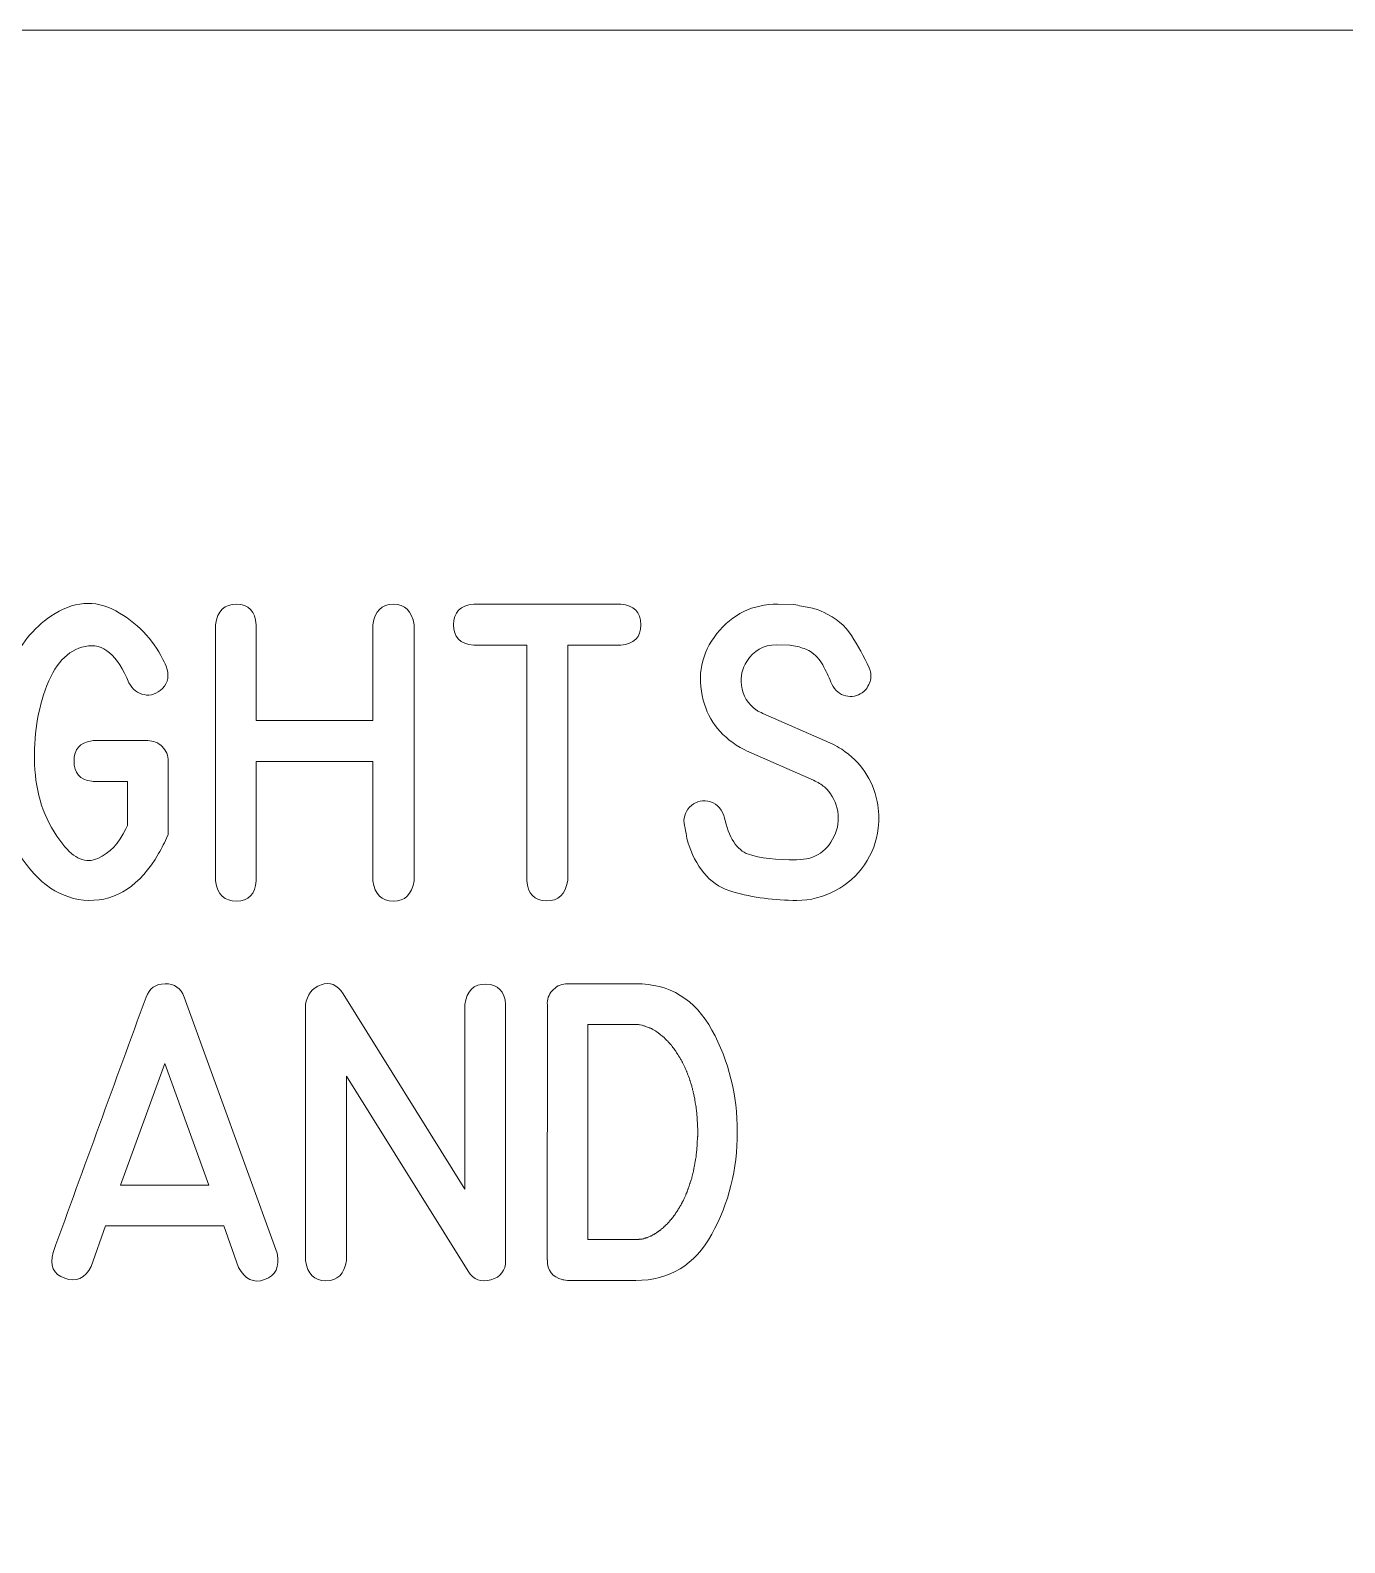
# Model space of a CAD drawing. Header units: millimetres. Extents: x -767 to 123, y -199 to 166.
# Drawn here: x -189.45 to -173.82, y 86.85 to 104.83 of the extents above; entities that cross this region are included whole.
import ezdxf

# ---------------------------------------------------------------- set-up
doc = ezdxf.new("R2010")
doc.units = ezdxf.units.MM
doc.header["$MEASUREMENT"] = 0
doc.layers.add('Cut', color=7, linetype='Continuous')
doc.layers.add('Engrave', color=7, linetype='Continuous', plot=False)

msp = doc.modelspace()

# ---------------------------------------------------------------- linework, layer by layer
at = {"layer": 'Cut', "color": 250, "lineweight": 9}
msp.add_open_spline([(-241.4198, -104.2661), (-241.4198, -104.2661), (-163.9194, -104.2661), (-163.9194, -104.2661), (-163.9194, -104.2661), (-163.3694, -104.2661), (-162.9194, -103.8161), (-162.9194, -103.2661), (-162.9194, -103.2661), (-162.9194, -103.2661), (-162.9194, -99.2698), (-162.9194, -99.2698), (-162.9194, -99.2698), (-162.9194, -99.2686), (-162.9194, -99.2673), (-162.9194, -99.2661), (-162.9194, -99.2661), (-162.9194, -95.9529), (-160.233, -93.2661), (-156.92, -93.2661), (-156.92, -93.2661), (-156.92, -93.2661), (-152.9193, -93.2661), (-152.9193, -93.2661), (-152.9193, -93.2661), (-152.3788, -93.2661), (-151.9348, -92.8314), (-151.9197, -92.2944), (-151.9197, -92.2944), (-151.9197, -92.2944), (-151.9197, 92.851), (-151.9197, 92.851), (-151.9197, 92.851), (-151.929, 93.3931), (-152.3752, 93.8339), (-152.9195, 93.8339), (-152.9195, 93.8339), (-152.9195, 93.8339), (-156.9202, 93.8339), (-156.9202, 93.8339), (-156.9202, 93.8339), (-160.2332, 93.8339), (-162.9196, 96.5207), (-162.9196, 99.8339), (-162.9196, 99.8339), (-162.9196, 99.8351), (-162.9196, 99.8364), (-162.9196, 99.8376), (-162.9196, 99.8376), (-162.9196, 99.8376), (-162.9196, 103.8339), (-162.9196, 103.8339), (-162.9196, 103.8339), (-162.9196, 104.3839), (-163.3696, 104.8339), (-163.9196, 104.8339), (-163.9196, 104.8339), (-163.9196, 104.8339), (-235.6707, 104.8339), (-235.6707, 104.8339), (-235.6707, 104.8339), (-235.6707, 104.8339), (-249.7831, 75.5521), (-249.7831, 75.5521), (-249.7831, 75.5521), (-250.0116, 75.0799), (-249.8319, 74.5112), (-249.3852, 74.2518), (-249.3852, 74.2518), (-249.3852, 74.2518), (-245.9261, 72.5781), (-245.9261, 72.5781), (-245.9261, 72.5781), (-243.8574, 71.6313), (-242.4199, 69.5429), (-242.42, 67.1193), (-242.42, 67.1193), (-242.419, 63.8066), (-245.1066, 61.1193), (-248.4201, 61.1193), (-248.4201, 61.1193), (-248.4201, 61.1193), (-252.4199, 61.1193), (-252.4199, 61.1193), (-252.4199, 61.1193), (-252.9699, 61.1193), (-253.4199, 60.6693), (-253.4199, 60.1193), (-253.4199, 60.1193), (-253.4199, 60.1193), (-253.4199, -92.2661), (-253.4199, -92.2661), (-253.4199, -92.2661), (-253.4199, -92.8161), (-252.9699, -93.2661), (-252.4199, -93.2661), (-252.4199, -93.2661), (-252.4199, -93.2661), (-248.4192, -93.2661), (-248.4192, -93.2661), (-248.4192, -93.2661), (-245.1062, -93.2661), (-242.4198, -95.9529), (-242.4198, -99.2661), (-242.4198, -99.2661), (-242.4198, -99.2673), (-242.4198, -99.2686), (-242.4198, -99.2698), (-242.4198, -99.2698), (-242.4198, -99.2698), (-242.4198, -103.2661), (-242.4198, -103.2661), (-242.4198, -103.2661), (-242.4198, -103.8161), (-241.9698, -104.2661), (-241.4198, -104.2661)], degree=3, knots=[0, 0, 0, 0, 0.0333333, 0.0333333, 0.0333333, 0.0333333, 0.0666667, 0.0666667, 0.0666667, 0.0666667, 0.1, 0.1, 0.1, 0.1, 0.1333333, 0.1333333, 0.1333333, 0.1333333, 0.1666667, 0.1666667, 0.1666667, 0.1666667, 0.2, 0.2, 0.2, 0.2, 0.2333333, 0.2333333, 0.2333333, 0.2333333, 0.2666667, 0.2666667, 0.2666667, 0.2666667, 0.3, 0.3, 0.3, 0.3, 0.3333333, 0.3333333, 0.3333333, 0.3333333, 0.3666667, 0.3666667, 0.3666667, 0.3666667, 0.4, 0.4, 0.4, 0.4, 0.4333333, 0.4333333, 0.4333333, 0.4333333, 0.4666667, 0.4666667, 0.4666667, 0.4666667, 0.5, 0.5, 0.5, 0.5, 0.5333333, 0.5333333, 0.5333333, 0.5333333, 0.5666667, 0.5666667, 0.5666667, 0.5666667, 0.6, 0.6, 0.6, 0.6, 0.6333333, 0.6333333, 0.6333333, 0.6333333, 0.6666667, 0.6666667, 0.6666667, 0.6666667, 0.7, 0.7, 0.7, 0.7, 0.7333333, 0.7333333, 0.7333333, 0.7333333, 0.7666667, 0.7666667, 0.7666667, 0.7666667, 0.8, 0.8, 0.8, 0.8, 0.8333333, 0.8333333, 0.8333333, 0.8333333, 0.8666667, 0.8666667, 0.8666667, 0.8666667, 0.9, 0.9, 0.9, 0.9, 0.9333333, 0.9333333, 0.9333333, 0.9333333, 1, 1, 1, 1], dxfattribs=at)
at = {"layer": 'Engrave', "color": 240, "lineweight": 9}
for points, knots in [([(-188.6991, 95.903), (-188.6991, 95.903), (-188.7144, 95.9047), (-188.7144, 95.9047), (-188.7144, 95.9047), (-188.855, 95.9218), (-188.9249, 96.0018), (-188.9249, 96.144), (-188.9249, 96.144), (-188.9249, 96.2863), (-188.855, 96.3663), (-188.7144, 96.3833), (-188.7144, 96.3833), (-188.7144, 96.3833), (-188.6991, 96.3869), (-188.6991, 96.3869), (-188.6991, 96.3869), (-188.6991, 96.3869), (-188.6839, 96.3869), (-188.6839, 96.3869), (-188.6839, 96.3869), (-188.6839, 96.3869), (-188.0483, 96.3869), (-188.0483, 96.3869), (-188.0483, 96.3869), (-187.9813, 96.3869), (-187.9242, 96.3633), (-187.8766, 96.3157), (-187.8766, 96.3157), (-187.829, 96.2681), (-187.8055, 96.2105), (-187.8055, 96.144), (-187.8055, 96.144), (-187.8055, 96.144), (-187.8055, 95.2709), (-187.8055, 95.2709), (-187.8055, 95.2709), (-187.8055, 95.2709), (-187.826, 95.2262), (-187.826, 95.2262), (-187.826, 95.2262), (-187.826, 95.2262), (-187.8378, 95.1986), (-187.8378, 95.1986), (-187.8378, 95.1986), (-187.8378, 95.1986), (-187.8501, 95.1727), (-187.8501, 95.1727), (-187.8501, 95.1727), (-187.8501, 95.1727), (-187.8637, 95.1469), (-187.8637, 95.1469), (-187.8637, 95.1469), (-187.8637, 95.1469), (-187.8778, 95.121), (-187.8778, 95.121), (-187.8778, 95.121), (-187.8778, 95.121), (-187.8895, 95.0951), (-187.8895, 95.0951), (-187.8895, 95.0951), (-187.8895, 95.0951), (-187.9037, 95.0693), (-187.9037, 95.0693), (-187.9037, 95.0693), (-187.9037, 95.0693), (-187.9189, 95.0434), (-187.9189, 95.0434), (-187.9189, 95.0434), (-188.1418, 94.6648), (-188.4187, 94.4795), (-188.7491, 94.4878), (-188.7491, 94.4878), (-189.0801, 94.4966), (-189.3577, 94.6836), (-189.5828, 95.0487), (-189.5828, 95.0487), (-189.6898, 95.2221), (-189.7686, 95.4391), (-189.8204, 95.7007), (-189.8204, 95.7007), (-189.8721, 95.9618), (-189.888, 96.2287), (-189.8668, 96.5015), (-189.8668, 96.5015), (-189.8462, 96.7743), (-189.7827, 97.0336), (-189.6769, 97.28), (-189.6769, 97.28), (-189.5705, 97.5263), (-189.4117, 97.7221), (-189.2007, 97.8667), (-189.2007, 97.8667), (-188.9361, 98.0461), (-188.6792, 98.0666), (-188.4287, 97.9296), (-188.4287, 97.9296), (-188.1782, 97.7921), (-187.9913, 97.5998), (-187.8672, 97.3517), (-187.8672, 97.3517), (-187.8672, 97.3517), (-187.8537, 97.3241), (-187.8537, 97.3241), (-187.8537, 97.3241), (-187.8537, 97.3241), (-187.8431, 97.2999), (-187.8431, 97.2999), (-187.8431, 97.2999), (-187.8431, 97.2999), (-187.8296, 97.2741), (-187.8296, 97.2741), (-187.8296, 97.2741), (-187.7902, 97.1653), (-187.8055, 97.0759), (-187.8743, 97.0071), (-187.8743, 97.0071), (-187.9407, 96.9419), (-188.013, 96.9172), (-188.0912, 96.9337), (-188.0912, 96.9337), (-188.1694, 96.9507), (-188.2294, 96.9966), (-188.2723, 97.0724), (-188.2723, 97.0724), (-188.4063, 97.4058), (-188.5792, 97.551), (-188.7915, 97.5081), (-188.7915, 97.5081), (-189.0031, 97.4657), (-189.1619, 97.2923), (-189.2677, 96.9883), (-189.2677, 96.9883), (-189.3712, 96.6944), (-189.4117, 96.378), (-189.39, 96.04), (-189.39, 96.04), (-189.3682, 95.7019), (-189.2577, 95.4067), (-189.059, 95.1557), (-189.059, 95.1557), (-188.9226, 94.9799), (-188.7838, 94.9235), (-188.6421, 94.9864), (-188.6421, 94.9864), (-188.501, 95.0499), (-188.3899, 95.1674), (-188.3082, 95.3397), (-188.3082, 95.3397), (-188.3082, 95.3397), (-188.2893, 95.3773), (-188.2893, 95.3773), (-188.2893, 95.3773), (-188.2893, 95.3773), (-188.2893, 95.903), (-188.2893, 95.903), (-188.2893, 95.903), (-188.2893, 95.903), (-188.6991, 95.903), (-188.6991, 95.903)], [0, 0, 0, 0, 0.0243902, 0.0243902, 0.0243902, 0.0243902, 0.0487805, 0.0487805, 0.0487805, 0.0487805, 0.0731707, 0.0731707, 0.0731707, 0.0731707, 0.097561, 0.097561, 0.097561, 0.097561, 0.1219512, 0.1219512, 0.1219512, 0.1219512, 0.1463415, 0.1463415, 0.1463415, 0.1463415, 0.1707317, 0.1707317, 0.1707317, 0.1707317, 0.195122, 0.195122, 0.195122, 0.195122, 0.2195122, 0.2195122, 0.2195122, 0.2195122, 0.2439024, 0.2439024, 0.2439024, 0.2439024, 0.2682927, 0.2682927, 0.2682927, 0.2682927, 0.2926829, 0.2926829, 0.2926829, 0.2926829, 0.3170732, 0.3170732, 0.3170732, 0.3170732, 0.3414634, 0.3414634, 0.3414634, 0.3414634, 0.3658537, 0.3658537, 0.3658537, 0.3658537, 0.3902439, 0.3902439, 0.3902439, 0.3902439, 0.4146341, 0.4146341, 0.4146341, 0.4146341, 0.4390244, 0.4390244, 0.4390244, 0.4390244, 0.4634146, 0.4634146, 0.4634146, 0.4634146, 0.4878049, 0.4878049, 0.4878049, 0.4878049, 0.5121951, 0.5121951, 0.5121951, 0.5121951, 0.5365854, 0.5365854, 0.5365854, 0.5365854, 0.5609756, 0.5609756, 0.5609756, 0.5609756, 0.5853659, 0.5853659, 0.5853659, 0.5853659, 0.6097561, 0.6097561, 0.6097561, 0.6097561, 0.6341463, 0.6341463, 0.6341463, 0.6341463, 0.6585366, 0.6585366, 0.6585366, 0.6585366, 0.6829268, 0.6829268, 0.6829268, 0.6829268, 0.7073171, 0.7073171, 0.7073171, 0.7073171, 0.7317073, 0.7317073, 0.7317073, 0.7317073, 0.7560976, 0.7560976, 0.7560976, 0.7560976, 0.7804878, 0.7804878, 0.7804878, 0.7804878, 0.804878, 0.804878, 0.804878, 0.804878, 0.8292683, 0.8292683, 0.8292683, 0.8292683, 0.8536585, 0.8536585, 0.8536585, 0.8536585, 0.8780488, 0.8780488, 0.8780488, 0.8780488, 0.902439, 0.902439, 0.902439, 0.902439, 0.9268293, 0.9268293, 0.9268293, 0.9268293, 0.9512195, 0.9512195, 0.9512195, 0.9512195, 1, 1, 1, 1]), ([(-187.244, 94.7194), (-187.244, 94.7194), (-187.244, 97.765), (-187.244, 97.765), (-187.244, 97.765), (-187.2199, 97.9302), (-187.1358, 98.0114), (-186.9924, 98.009), (-186.9924, 98.009), (-186.8489, 98.0061), (-186.7707, 97.9243), (-186.7584, 97.765), (-186.7584, 97.765), (-186.7584, 97.765), (-186.7584, 96.6262), (-186.7584, 96.6262), (-186.7584, 96.6262), (-186.7584, 96.6262), (-185.3714, 96.6262), (-185.3714, 96.6262), (-185.3714, 96.6262), (-185.3714, 96.6262), (-185.3714, 97.765), (-185.3714, 97.765), (-185.3714, 97.765), (-185.3473, 97.9267), (-185.2661, 98.0084), (-185.128, 98.009), (-185.128, 98.009), (-184.9898, 98.0096), (-184.9075, 97.9279), (-184.8822, 97.765), (-184.8822, 97.765), (-184.8822, 97.765), (-184.8822, 94.7194), (-184.8822, 94.7194), (-184.8822, 94.7194), (-184.9075, 94.5577), (-184.9898, 94.4772), (-185.128, 94.4778), (-185.128, 94.4778), (-185.2661, 94.4784), (-185.3473, 94.5589), (-185.3714, 94.7194), (-185.3714, 94.7194), (-185.3714, 94.7194), (-185.3714, 96.137), (-185.3714, 96.137), (-185.3714, 96.137), (-185.3714, 96.137), (-186.7584, 96.137), (-186.7584, 96.137), (-186.7584, 96.137), (-186.7584, 96.137), (-186.7584, 94.7194), (-186.7584, 94.7194), (-186.7584, 94.7194), (-186.7707, 94.5613), (-186.8489, 94.4807), (-186.9924, 94.4784), (-186.9924, 94.4784), (-187.1358, 94.476), (-187.2199, 94.5566), (-187.244, 94.7194)], [0, 0, 0, 0, 0.0588235, 0.0588235, 0.0588235, 0.0588235, 0.1176471, 0.1176471, 0.1176471, 0.1176471, 0.1764706, 0.1764706, 0.1764706, 0.1764706, 0.2352941, 0.2352941, 0.2352941, 0.2352941, 0.2941176, 0.2941176, 0.2941176, 0.2941176, 0.3529412, 0.3529412, 0.3529412, 0.3529412, 0.4117647, 0.4117647, 0.4117647, 0.4117647, 0.4705882, 0.4705882, 0.4705882, 0.4705882, 0.5294118, 0.5294118, 0.5294118, 0.5294118, 0.5882353, 0.5882353, 0.5882353, 0.5882353, 0.6470588, 0.6470588, 0.6470588, 0.6470588, 0.7058824, 0.7058824, 0.7058824, 0.7058824, 0.7647059, 0.7647059, 0.7647059, 0.7647059, 0.8235294, 0.8235294, 0.8235294, 0.8235294, 0.8823529, 0.8823529, 0.8823529, 0.8823529, 1, 1, 1, 1]), ([(-183.5411, 94.723), (-183.5411, 94.723), (-183.5411, 97.524), (-183.5411, 97.524), (-183.5411, 97.524), (-183.5411, 97.524), (-184.1731, 97.524), (-184.1731, 97.524), (-184.1731, 97.524), (-184.3337, 97.5363), (-184.4142, 97.6174), (-184.4136, 97.7656), (-184.4136, 97.7656), (-184.413, 97.9144), (-184.3325, 97.9961), (-184.1731, 98.0096), (-184.1731, 98.0096), (-184.1731, 98.0096), (-182.4246, 98.0096), (-182.4246, 98.0096), (-182.4246, 98.0096), (-182.2664, 97.9973), (-182.1865, 97.9155), (-182.1859, 97.7656), (-182.1859, 97.7656), (-182.1853, 97.6163), (-182.2652, 97.5351), (-182.4246, 97.524), (-182.4246, 97.524), (-182.4246, 97.524), (-183.0549, 97.524), (-183.0549, 97.524), (-183.0549, 97.524), (-183.0549, 97.524), (-183.0549, 94.723), (-183.0549, 94.723), (-183.0549, 94.723), (-183.0813, 94.5601), (-183.166, 94.4795), (-183.3094, 94.4819), (-183.3094, 94.4819), (-183.4523, 94.4843), (-183.5293, 94.5648), (-183.5411, 94.723)], [0, 0, 0, 0, 0.0833333, 0.0833333, 0.0833333, 0.0833333, 0.1666667, 0.1666667, 0.1666667, 0.1666667, 0.25, 0.25, 0.25, 0.25, 0.3333333, 0.3333333, 0.3333333, 0.3333333, 0.4166667, 0.4166667, 0.4166667, 0.4166667, 0.5, 0.5, 0.5, 0.5, 0.5833333, 0.5833333, 0.5833333, 0.5833333, 0.6666667, 0.6666667, 0.6666667, 0.6666667, 0.75, 0.75, 0.75, 0.75, 0.8333333, 0.8333333, 0.8333333, 0.8333333, 1, 1, 1, 1]), ([(-179.9393, 96.3592), (-179.9393, 96.3592), (-179.9117, 96.3475), (-179.9117, 96.3475), (-179.9117, 96.3475), (-179.9117, 96.3475), (-179.8805, 96.3322), (-179.8805, 96.3322), (-179.8805, 96.3322), (-179.8805, 96.3322), (-179.8529, 96.3163), (-179.8529, 96.3163), (-179.8529, 96.3163), (-179.8452, 96.3104), (-179.8358, 96.3051), (-179.8264, 96.2998), (-179.8264, 96.2998), (-179.8164, 96.2951), (-179.807, 96.2893), (-179.7976, 96.284), (-179.7976, 96.284), (-179.5707, 96.1346), (-179.4296, 95.9277), (-179.3761, 95.6637), (-179.3761, 95.6637), (-179.3555, 95.5602), (-179.3508, 95.4538), (-179.3619, 95.345), (-179.3619, 95.345), (-179.3808, 95.1886), (-179.4354, 95.0446), (-179.5266, 94.9117), (-179.5266, 94.9117), (-179.6177, 94.7788), (-179.7324, 94.6765), (-179.8699, 94.6042), (-179.8699, 94.6042), (-180.0181, 94.526), (-180.1716, 94.4872), (-180.3303, 94.4872), (-180.3303, 94.4872), (-180.5966, 94.4872), (-180.8506, 94.5213), (-181.0935, 94.5895), (-181.0935, 94.5895), (-181.3357, 94.6577), (-181.5085, 94.8405), (-181.6114, 95.1381), (-181.6114, 95.1381), (-181.6256, 95.1763), (-181.6355, 95.2151), (-181.6426, 95.2551), (-181.6426, 95.2551), (-181.6497, 95.2956), (-181.6579, 95.3356), (-181.6667, 95.3762), (-181.6667, 95.3762), (-181.6838, 95.4585), (-181.6638, 95.5314), (-181.6056, 95.5949), (-181.6056, 95.5949), (-181.5479, 95.6578), (-181.4756, 95.6819), (-181.3898, 95.6672), (-181.3898, 95.6672), (-181.2987, 95.6484), (-181.2357, 95.5925), (-181.1999, 95.4985), (-181.1999, 95.4985), (-181.1999, 95.4985), (-181.1946, 95.4826), (-181.1946, 95.4826), (-181.1946, 95.4826), (-181.1399, 95.2333), (-181.0435, 95.0845), (-180.9065, 95.0363), (-180.9065, 95.0363), (-180.7689, 94.9881), (-180.5784, 94.9664), (-180.3338, 94.9711), (-180.3338, 94.9711), (-180.1086, 94.9711), (-179.954, 95.0769), (-179.8699, 95.288), (-179.8699, 95.288), (-179.8335, 95.3821), (-179.8276, 95.4802), (-179.8529, 95.582), (-179.8529, 95.582), (-179.8782, 95.6831), (-179.9281, 95.7683), (-180.0028, 95.8359), (-180.0028, 95.8359), (-180.0363, 95.8648), (-180.0798, 95.8912), (-180.1339, 95.9165), (-180.1339, 95.9165), (-180.1339, 95.9165), (-180.9312, 96.2663), (-180.9312, 96.2663), (-180.9312, 96.2663), (-180.9312, 96.2663), (-180.9571, 96.2804), (-180.9571, 96.2804), (-180.9571, 96.2804), (-181.2181, 96.418), (-181.3798, 96.6138), (-181.4427, 96.8678), (-181.4427, 96.8678), (-181.5197, 97.1618), (-181.4662, 97.4252), (-181.2816, 97.6592), (-181.2816, 97.6592), (-181.0976, 97.8926), (-180.8553, 98.0096), (-180.5561, 98.0096), (-180.5561, 98.0096), (-180.5561, 98.0096), (-180.3662, 98.0043), (-180.3662, 98.0043), (-180.3662, 98.0043), (-180.3044, 97.9931), (-180.2445, 97.982), (-180.1874, 97.9708), (-180.1874, 97.9708), (-180.1298, 97.9602), (-180.0716, 97.9414), (-180.0134, 97.9149), (-180.0134, 97.9149), (-179.8688, 97.8473), (-179.7576, 97.7538), (-179.6806, 97.6357), (-179.6806, 97.6357), (-179.6036, 97.5175), (-179.5342, 97.3893), (-179.4725, 97.2517), (-179.4725, 97.2517), (-179.4666, 97.2388), (-179.4613, 97.2241), (-179.4566, 97.207), (-179.4566, 97.207), (-179.4443, 97.1506), (-179.4501, 97.0995), (-179.4742, 97.0536), (-179.4742, 97.0536), (-179.4878, 97.0248), (-179.5025, 97.003), (-179.5172, 96.9883), (-179.5172, 96.9883), (-179.5319, 96.973), (-179.5442, 96.963), (-179.553, 96.9572), (-179.553, 96.9572), (-179.613, 96.9148), (-179.6783, 96.9019), (-179.7494, 96.9195), (-179.7494, 96.9195), (-179.8211, 96.9354), (-179.8752, 96.9813), (-179.9134, 97.0571), (-179.9134, 97.0571), (-179.9434, 97.1236), (-179.9752, 97.1918), (-180.0087, 97.2611), (-180.0087, 97.2611), (-180.0428, 97.3305), (-180.0904, 97.3881), (-180.151, 97.4346), (-180.151, 97.4346), (-180.1763, 97.4528), (-180.2009, 97.4663), (-180.2245, 97.4746), (-180.2245, 97.4746), (-180.248, 97.4834), (-180.2739, 97.4928), (-180.3027, 97.5034), (-180.3027, 97.5034), (-180.3027, 97.5034), (-180.4144, 97.5222), (-180.4144, 97.5222), (-180.4144, 97.5222), (-180.4144, 97.5222), (-180.5731, 97.5275), (-180.5731, 97.5275), (-180.5731, 97.5275), (-180.7272, 97.5251), (-180.8448, 97.4587), (-180.9259, 97.3276), (-180.9259, 97.3276), (-180.9812, 97.2435), (-181.0017, 97.15), (-180.9882, 97.0465), (-180.9882, 97.0465), (-180.9723, 96.9195), (-180.9124, 96.8208), (-180.8089, 96.7502), (-180.8089, 96.7502), (-180.8042, 96.7473), (-180.7995, 96.7432), (-180.7936, 96.739), (-180.7936, 96.739), (-180.7877, 96.7355), (-180.7813, 96.7314), (-180.7748, 96.7279), (-180.7748, 96.7279), (-180.7748, 96.7279), (-180.7554, 96.7196), (-180.7554, 96.7196), (-180.7554, 96.7196), (-180.7554, 96.7196), (-180.7348, 96.7108), (-180.7348, 96.7108), (-180.7348, 96.7108), (-180.7348, 96.7108), (-179.9393, 96.3592), (-179.9393, 96.3592)], [0, 0, 0, 0, 0.0181818, 0.0181818, 0.0181818, 0.0181818, 0.0363636, 0.0363636, 0.0363636, 0.0363636, 0.0545455, 0.0545455, 0.0545455, 0.0545455, 0.0727273, 0.0727273, 0.0727273, 0.0727273, 0.0909091, 0.0909091, 0.0909091, 0.0909091, 0.1090909, 0.1090909, 0.1090909, 0.1090909, 0.1272727, 0.1272727, 0.1272727, 0.1272727, 0.1454545, 0.1454545, 0.1454545, 0.1454545, 0.1636364, 0.1636364, 0.1636364, 0.1636364, 0.1818182, 0.1818182, 0.1818182, 0.1818182, 0.2, 0.2, 0.2, 0.2, 0.2181818, 0.2181818, 0.2181818, 0.2181818, 0.2363636, 0.2363636, 0.2363636, 0.2363636, 0.2545455, 0.2545455, 0.2545455, 0.2545455, 0.2727273, 0.2727273, 0.2727273, 0.2727273, 0.2909091, 0.2909091, 0.2909091, 0.2909091, 0.3090909, 0.3090909, 0.3090909, 0.3090909, 0.3272727, 0.3272727, 0.3272727, 0.3272727, 0.3454545, 0.3454545, 0.3454545, 0.3454545, 0.3636364, 0.3636364, 0.3636364, 0.3636364, 0.3818182, 0.3818182, 0.3818182, 0.3818182, 0.4, 0.4, 0.4, 0.4, 0.4181818, 0.4181818, 0.4181818, 0.4181818, 0.4363636, 0.4363636, 0.4363636, 0.4363636, 0.4545455, 0.4545455, 0.4545455, 0.4545455, 0.4727273, 0.4727273, 0.4727273, 0.4727273, 0.4909091, 0.4909091, 0.4909091, 0.4909091, 0.5090909, 0.5090909, 0.5090909, 0.5090909, 0.5272727, 0.5272727, 0.5272727, 0.5272727, 0.5454545, 0.5454545, 0.5454545, 0.5454545, 0.5636364, 0.5636364, 0.5636364, 0.5636364, 0.5818182, 0.5818182, 0.5818182, 0.5818182, 0.6, 0.6, 0.6, 0.6, 0.6181818, 0.6181818, 0.6181818, 0.6181818, 0.6363636, 0.6363636, 0.6363636, 0.6363636, 0.6545455, 0.6545455, 0.6545455, 0.6545455, 0.6727273, 0.6727273, 0.6727273, 0.6727273, 0.6909091, 0.6909091, 0.6909091, 0.6909091, 0.7090909, 0.7090909, 0.7090909, 0.7090909, 0.7272727, 0.7272727, 0.7272727, 0.7272727, 0.7454545, 0.7454545, 0.7454545, 0.7454545, 0.7636364, 0.7636364, 0.7636364, 0.7636364, 0.7818182, 0.7818182, 0.7818182, 0.7818182, 0.8, 0.8, 0.8, 0.8, 0.8181818, 0.8181818, 0.8181818, 0.8181818, 0.8363636, 0.8363636, 0.8363636, 0.8363636, 0.8545455, 0.8545455, 0.8545455, 0.8545455, 0.8727273, 0.8727273, 0.8727273, 0.8727273, 0.8909091, 0.8909091, 0.8909091, 0.8909091, 0.9090909, 0.9090909, 0.9090909, 0.9090909, 0.9272727, 0.9272727, 0.9272727, 0.9272727, 0.9454545, 0.9454545, 0.9454545, 0.9454545, 0.9636364, 0.9636364, 0.9636364, 0.9636364, 1, 1, 1, 1]), ([(-183.7931, 90.2058), (-183.7931, 90.0853), (-183.8513, 90.0089), (-183.9677, 89.9759), (-183.9677, 89.9759), (-184.0847, 89.9436), (-184.1746, 89.9777), (-184.2393, 90.0788), (-184.2393, 90.0788), (-184.2393, 90.0788), (-185.6863, 92.3989), (-185.6863, 92.3989), (-185.6863, 92.3989), (-185.6863, 92.3989), (-185.6863, 90.2058), (-185.6863, 90.2058), (-185.6863, 90.2058), (-185.7115, 90.0453), (-185.7927, 89.9648), (-185.9297, 89.9648), (-185.9297, 89.9648), (-186.0672, 89.9648), (-186.1478, 90.0453), (-186.1719, 90.2058), (-186.1719, 90.2058), (-186.1719, 90.2058), (-186.1719, 93.2479), (-186.1719, 93.2479), (-186.1719, 93.2479), (-186.1548, 93.3672), (-186.0937, 93.446), (-185.9885, 93.4842), (-185.9885, 93.4842), (-185.8832, 93.5219), (-185.7956, 93.486), (-185.7256, 93.3772), (-185.7256, 93.3772), (-185.7256, 93.3772), (-184.2787, 91.0537), (-184.2787, 91.0537), (-184.2787, 91.0537), (-184.2787, 91.0537), (-184.2787, 93.2479), (-184.2787, 93.2479), (-184.2787, 93.2479), (-184.2569, 93.4119), (-184.1735, 93.4936), (-184.0282, 93.4919), (-184.0282, 93.4919), (-183.883, 93.4901), (-183.8048, 93.409), (-183.7931, 93.2479), (-183.7931, 93.2479), (-183.7931, 93.2479), (-183.7931, 90.2058), (-183.7931, 90.2058)], [0, 0, 0, 0, 0.0666667, 0.0666667, 0.0666667, 0.0666667, 0.1333333, 0.1333333, 0.1333333, 0.1333333, 0.2, 0.2, 0.2, 0.2, 0.2666667, 0.2666667, 0.2666667, 0.2666667, 0.3333333, 0.3333333, 0.3333333, 0.3333333, 0.4, 0.4, 0.4, 0.4, 0.4666667, 0.4666667, 0.4666667, 0.4666667, 0.5333333, 0.5333333, 0.5333333, 0.5333333, 0.6, 0.6, 0.6, 0.6, 0.6666667, 0.6666667, 0.6666667, 0.6666667, 0.7333333, 0.7333333, 0.7333333, 0.7333333, 0.8, 0.8, 0.8, 0.8, 0.8666667, 0.8666667, 0.8666667, 0.8666667, 1, 1, 1, 1]), ([(-189.174, 90.3005), (-188.9905, 90.8073), (-188.8065, 91.3135), (-188.6225, 91.8192), (-188.6225, 91.8192), (-188.4378, 92.3248), (-188.2532, 92.831), (-188.0686, 93.3373), (-188.0686, 93.3373), (-188.0304, 93.4419), (-187.9551, 93.4948), (-187.8428, 93.496), (-187.8428, 93.496), (-187.7299, 93.4972), (-187.6541, 93.4443), (-187.6153, 93.3373), (-187.6153, 93.3373), (-187.6153, 93.3373), (-186.5111, 90.2923), (-186.5111, 90.2923), (-186.5111, 90.2923), (-186.477, 90.13), (-186.5264, 90.0259), (-186.6593, 89.9789), (-186.6593, 89.9789), (-186.7928, 89.9313), (-186.8951, 89.9801), (-186.968, 90.1235), (-186.968, 90.1235), (-186.968, 90.1235), (-187.1449, 90.6162), (-187.1449, 90.6162), (-187.1449, 90.6162), (-187.1449, 90.6162), (-188.549, 90.6162), (-188.549, 90.6162), (-188.549, 90.6162), (-188.549, 90.6162), (-188.7212, 90.1353), (-188.7212, 90.1353), (-188.7212, 90.1353), (-188.7947, 89.9906), (-188.8994, 89.9436), (-189.0346, 89.9936), (-189.0346, 89.9936), (-189.1704, 90.043), (-189.2169, 90.1459), (-189.174, 90.3005)], [0, 0, 0, 0, 0.0769231, 0.0769231, 0.0769231, 0.0769231, 0.1538462, 0.1538462, 0.1538462, 0.1538462, 0.2307692, 0.2307692, 0.2307692, 0.2307692, 0.3076923, 0.3076923, 0.3076923, 0.3076923, 0.3846154, 0.3846154, 0.3846154, 0.3846154, 0.4615385, 0.4615385, 0.4615385, 0.4615385, 0.5384615, 0.5384615, 0.5384615, 0.5384615, 0.6153846, 0.6153846, 0.6153846, 0.6153846, 0.6923077, 0.6923077, 0.6923077, 0.6923077, 0.7692308, 0.7692308, 0.7692308, 0.7692308, 0.8461538, 0.8461538, 0.8461538, 0.8461538, 1, 1, 1, 1]), ([(-183.0575, 93.496), (-183.0575, 93.496), (-182.2462, 93.496), (-182.2462, 93.496), (-182.2462, 93.496), (-181.8428, 93.496), (-181.5412, 93.3126), (-181.3401, 92.9451), (-181.3401, 92.9451), (-181.1391, 92.5776), (-181.0385, 92.1731), (-181.0385, 91.7321), (-181.0385, 91.7321), (-181.0385, 91.2912), (-181.1396, 90.8873), (-181.3407, 90.5198), (-181.3407, 90.5198), (-181.5424, 90.1523), (-181.844, 89.9683), (-182.2462, 89.9683), (-182.2462, 89.9683), (-182.2462, 89.9683), (-183.0575, 89.9683), (-183.0575, 89.9683), (-183.0575, 89.9683), (-183.0575, 89.9683), (-183.054, 89.9683), (-183.054, 89.9683), (-183.054, 89.9683), (-183.054, 89.9683), (-183.0575, 89.9683), (-183.0575, 89.9683), (-183.0575, 89.9683), (-183.0952, 89.9742), (-183.1157, 89.9777), (-183.1193, 89.9789), (-183.1193, 89.9789), (-183.2386, 90.0071), (-183.298, 90.0853), (-183.2968, 90.2129), (-183.2968, 90.2129), (-183.2968, 90.2129), (-183.2986, 90.2129), (-183.2986, 90.2129), (-183.2986, 90.2129), (-183.2986, 90.2129), (-183.2968, 93.2549), (-183.2968, 93.2549), (-183.2968, 93.2549), (-183.298, 93.2585), (-183.2986, 93.2632), (-183.2986, 93.2685), (-183.2986, 93.2685), (-183.2951, 93.332), (-183.2704, 93.3855), (-183.2239, 93.4296), (-183.2239, 93.4296), (-183.1769, 93.4737), (-183.121, 93.496), (-183.0558, 93.496), (-183.0558, 93.496), (-183.0558, 93.496), (-183.0575, 93.496), (-183.0575, 93.496)], [0, 0, 0, 0, 0.0588235, 0.0588235, 0.0588235, 0.0588235, 0.1176471, 0.1176471, 0.1176471, 0.1176471, 0.1764706, 0.1764706, 0.1764706, 0.1764706, 0.2352941, 0.2352941, 0.2352941, 0.2352941, 0.2941176, 0.2941176, 0.2941176, 0.2941176, 0.3529412, 0.3529412, 0.3529412, 0.3529412, 0.4117647, 0.4117647, 0.4117647, 0.4117647, 0.4705882, 0.4705882, 0.4705882, 0.4705882, 0.5294118, 0.5294118, 0.5294118, 0.5294118, 0.5882353, 0.5882353, 0.5882353, 0.5882353, 0.6470588, 0.6470588, 0.6470588, 0.6470588, 0.7058824, 0.7058824, 0.7058824, 0.7058824, 0.7647059, 0.7647059, 0.7647059, 0.7647059, 0.8235294, 0.8235294, 0.8235294, 0.8235294, 0.8823529, 0.8823529, 0.8823529, 0.8823529, 1, 1, 1, 1]), ([(-182.2462, 90.4539), (-182.2438, 90.4539), (-182.2415, 90.4539), (-182.2391, 90.4539), (-182.2391, 90.4539), (-182.2368, 90.4539), (-182.2338, 90.4539), (-182.2309, 90.4539), (-182.2309, 90.4539), (-182.2285, 90.4539), (-182.2262, 90.4545), (-182.2244, 90.4551), (-182.2244, 90.4551), (-182.2227, 90.4557), (-182.2203, 90.4557), (-182.2168, 90.4557), (-182.2168, 90.4557), (-182.2144, 90.4557), (-182.2121, 90.4563), (-182.2091, 90.4569), (-182.2091, 90.4569), (-182.2062, 90.4575), (-182.2032, 90.4575), (-182.1997, 90.4575), (-182.1997, 90.4575), (-182.1974, 90.4575), (-182.195, 90.4581), (-182.1927, 90.4581), (-182.1927, 90.4581), (-182.1903, 90.4587), (-182.1874, 90.4592), (-182.1838, 90.4592), (-182.1838, 90.4592), (-182.1821, 90.4592), (-182.1797, 90.4592), (-182.1774, 90.4598), (-182.1774, 90.4598), (-182.175, 90.4604), (-182.1721, 90.461), (-182.1686, 90.461), (-182.1686, 90.461), (-182.1639, 90.4634), (-182.1592, 90.4645), (-182.155, 90.4645), (-182.155, 90.4645), (-182.1527, 90.4645), (-182.1503, 90.4651), (-182.148, 90.4669), (-182.148, 90.4669), (-182.1456, 90.4686), (-182.1427, 90.4704), (-182.1392, 90.471), (-182.1392, 90.471), (-182.1368, 90.471), (-182.1345, 90.4716), (-182.1315, 90.4722), (-182.1315, 90.4722), (-182.1286, 90.4728), (-182.1256, 90.4733), (-182.1221, 90.4745), (-182.1221, 90.4745), (-182.1198, 90.4745), (-182.1174, 90.4751), (-182.1151, 90.4763), (-182.1151, 90.4763), (-182.1127, 90.4775), (-182.1104, 90.4786), (-182.1068, 90.4798), (-182.1068, 90.4798), (-182.0998, 90.4822), (-182.0945, 90.4845), (-182.091, 90.4869), (-182.091, 90.4869), (-182.0704, 90.4939), (-182.0645, 90.4957), (-182.0739, 90.4939), (-182.0739, 90.4939), (-182.0715, 90.4939), (-182.0692, 90.4945), (-182.0668, 90.4963), (-182.0668, 90.4963), (-182.0645, 90.498), (-182.0616, 90.4992), (-182.0586, 90.5004), (-182.0586, 90.5004), (-182.048, 90.5075), (-182.0433, 90.5104), (-182.0445, 90.5092), (-182.0445, 90.5092), (-182.0333, 90.5151), (-182.0275, 90.518), (-182.0275, 90.518), (-182.0275, 90.518), (-182.0251, 90.5192), (-182.0227, 90.5204), (-182.0204, 90.5221), (-182.0204, 90.5221), (-182.018, 90.5239), (-182.0151, 90.5257), (-182.0116, 90.528), (-182.0116, 90.528), (-182.0016, 90.5351), (-181.9963, 90.5386), (-181.9963, 90.5386), (-181.9963, 90.5386), (-181.9939, 90.5398), (-181.9916, 90.541), (-181.9886, 90.5427), (-181.9886, 90.5427), (-181.9857, 90.5445), (-181.9828, 90.5463), (-181.9792, 90.5486), (-181.9792, 90.5486), (-181.9769, 90.5498), (-181.9745, 90.5515), (-181.9722, 90.5539), (-181.9722, 90.5539), (-181.9698, 90.5562), (-181.9669, 90.5586), (-181.9634, 90.561), (-181.9634, 90.561), (-181.9616, 90.5621), (-181.9592, 90.5633), (-181.9569, 90.5651), (-181.9569, 90.5651), (-181.9545, 90.5668), (-181.9516, 90.5692), (-181.9481, 90.5709), (-181.9481, 90.5709), (-181.9457, 90.5733), (-181.9398, 90.578), (-181.931, 90.5851), (-181.931, 90.5851), (-181.9216, 90.5945), (-181.9169, 90.5986), (-181.9169, 90.5986), (-181.9169, 90.5986), (-181.9146, 90.6009), (-181.9128, 90.6033), (-181.9105, 90.6056), (-181.9105, 90.6056), (-181.9081, 90.608), (-181.9052, 90.6109), (-181.9016, 90.6145), (-181.9016, 90.6145), (-181.8993, 90.6168), (-181.8969, 90.6186), (-181.8946, 90.6209), (-181.8946, 90.6209), (-181.8922, 90.6233), (-181.8899, 90.6262), (-181.8863, 90.6297), (-181.8863, 90.6297), (-181.8828, 90.6321), (-181.8775, 90.6368), (-181.8705, 90.6433), (-181.8705, 90.6433), (-181.8681, 90.6456), (-181.8658, 90.648), (-181.864, 90.6503), (-181.864, 90.6503), (-181.8617, 90.6527), (-181.8587, 90.6556), (-181.8552, 90.6591), (-181.8552, 90.6591), (-181.8528, 90.6615), (-181.8505, 90.6638), (-181.8481, 90.6668), (-181.8481, 90.6668), (-181.8458, 90.6697), (-181.8428, 90.6727), (-181.8399, 90.6762), (-181.8399, 90.6762), (-181.8258, 90.6944), (-181.8211, 90.7003), (-181.8258, 90.6932), (-181.8258, 90.6932), (-181.8176, 90.7015), (-181.8129, 90.7079), (-181.8105, 90.7126), (-181.8105, 90.7126), (-181.7999, 90.7262), (-181.7952, 90.7326), (-181.7964, 90.7315), (-181.7964, 90.7315), (-181.794, 90.735), (-181.7917, 90.7379), (-181.7899, 90.7409), (-181.7899, 90.7409), (-181.7876, 90.7438), (-181.7846, 90.7467), (-181.7811, 90.7503), (-181.7811, 90.7503), (-181.7787, 90.7538), (-181.777, 90.7573), (-181.7752, 90.7609), (-181.7752, 90.7609), (-181.7735, 90.7644), (-181.7705, 90.7673), (-181.7676, 90.7709), (-181.7676, 90.7709), (-181.7664, 90.7744), (-181.7641, 90.7779), (-181.7611, 90.782), (-181.7611, 90.782), (-181.7582, 90.7861), (-181.7558, 90.7897), (-181.7535, 90.7932), (-181.7535, 90.7932), (-181.7464, 90.8026), (-181.7423, 90.8097), (-181.7399, 90.8144), (-181.7399, 90.8144), (-181.7376, 90.8173), (-181.7352, 90.8214), (-181.7335, 90.8255), (-181.7335, 90.8255), (-181.7317, 90.8291), (-181.7294, 90.8332), (-181.7258, 90.8367), (-181.7258, 90.8367), (-181.7235, 90.8396), (-181.7217, 90.8438), (-181.72, 90.8479), (-181.72, 90.8479), (-181.7182, 90.8514), (-181.7158, 90.8555), (-181.7123, 90.859), (-181.7123, 90.859), (-181.71, 90.8643), (-181.7064, 90.872), (-181.7017, 90.8814), (-181.7017, 90.8814), (-181.6994, 90.8849), (-181.6976, 90.8884), (-181.6958, 90.8931), (-181.6958, 90.8931), (-181.6941, 90.8978), (-181.6917, 90.9026), (-181.6882, 90.9073), (-181.6882, 90.9073), (-181.6859, 90.9108), (-181.6835, 90.9143), (-181.6817, 90.9184), (-181.6817, 90.9184), (-181.6806, 90.9225), (-181.6776, 90.9267), (-181.6741, 90.9314), (-181.6741, 90.9314), (-181.6729, 90.9349), (-181.6717, 90.9384), (-181.67, 90.9431), (-181.67, 90.9431), (-181.6682, 90.9478), (-181.6665, 90.9525), (-181.6641, 90.9572), (-181.6641, 90.9572), (-181.6606, 90.9625), (-181.6565, 90.9713), (-181.6518, 90.9831), (-181.6518, 90.9831), (-181.6406, 91.0113), (-181.6365, 91.0207), (-181.64, 91.0101), (-181.64, 91.0101), (-181.6388, 91.0137), (-181.6371, 91.0184), (-181.6353, 91.0231), (-181.6353, 91.0231), (-181.6335, 91.0284), (-181.6318, 91.0337), (-181.6294, 91.0378), (-181.6294, 91.0378), (-181.6282, 91.0425), (-181.6271, 91.0472), (-181.6253, 91.0519), (-181.6253, 91.0519), (-181.6235, 91.0566), (-181.6212, 91.0613), (-181.6194, 91.0672), (-181.6194, 91.0672), (-181.6159, 91.0778), (-181.6129, 91.0866), (-181.6106, 91.0948), (-181.6106, 91.0948), (-181.6094, 91.0995), (-181.6082, 91.1042), (-181.6065, 91.1089), (-181.6065, 91.1089), (-181.6047, 91.113), (-181.6024, 91.1183), (-181.6, 91.1242), (-181.6, 91.1242), (-181.6047, 91.1125), (-181.6018, 91.1224), (-181.5918, 91.1536), (-181.5918, 91.1536), (-181.5894, 91.1589), (-181.5859, 91.1689), (-181.5812, 91.1824), (-181.5812, 91.1824), (-181.5812, 91.1871), (-181.5806, 91.1924), (-181.5788, 91.1971), (-181.5788, 91.1971), (-181.5771, 91.2024), (-181.5753, 91.2077), (-181.5741, 91.2136), (-181.5741, 91.2136), (-181.573, 91.2183), (-181.5718, 91.223), (-181.5706, 91.2283), (-181.5706, 91.2283), (-181.57, 91.2336), (-181.5683, 91.2389), (-181.5659, 91.2447), (-181.5659, 91.2447), (-181.5659, 91.2483), (-181.5647, 91.2524), (-181.563, 91.2577), (-181.563, 91.2577), (-181.5612, 91.263), (-181.56, 91.2683), (-181.5589, 91.2741), (-181.5589, 91.2741), (-181.5577, 91.2818), (-181.5559, 91.293), (-181.5536, 91.3065), (-181.5536, 91.3065), (-181.5536, 91.3112), (-181.553, 91.3159), (-181.5512, 91.3212), (-181.5512, 91.3212), (-181.5494, 91.3265), (-181.5477, 91.3318), (-181.5471, 91.3376), (-181.5471, 91.3376), (-181.5471, 91.3423), (-181.5465, 91.347), (-181.5453, 91.3523), (-181.5453, 91.3523), (-181.5442, 91.3576), (-181.543, 91.3629), (-181.5418, 91.3688), (-181.5418, 91.3688), (-181.5406, 91.377), (-181.5389, 91.3876), (-181.5365, 91.4017), (-181.5365, 91.4017), (-181.5365, 91.4058), (-181.5353, 91.4111), (-181.5336, 91.417), (-181.5336, 91.417), (-181.5324, 91.4229), (-181.5306, 91.4282), (-181.5295, 91.4341), (-181.5295, 91.4341), (-181.5295, 91.4423), (-181.5283, 91.4529), (-181.5259, 91.467), (-181.5259, 91.467), (-181.5259, 91.4717), (-181.5259, 91.4764), (-181.5253, 91.4817), (-181.5253, 91.4817), (-181.5248, 91.487), (-181.5236, 91.4929), (-181.5224, 91.4993), (-181.5224, 91.4993), (-181.5206, 91.5134), (-181.5195, 91.524), (-181.5195, 91.5322), (-181.5195, 91.5322), (-181.5183, 91.5405), (-181.5177, 91.5511), (-181.5177, 91.5652), (-181.5177, 91.5652), (-181.5165, 91.5734), (-181.5159, 91.5846), (-181.5159, 91.5993), (-181.5159, 91.5993), (-181.5148, 91.6075), (-181.5142, 91.6187), (-181.5142, 91.6322), (-181.5142, 91.6322), (-181.5142, 91.6381), (-181.5136, 91.6434), (-181.513, 91.6487), (-181.513, 91.6487), (-181.5124, 91.654), (-181.5118, 91.6598), (-181.5106, 91.6669), (-181.5106, 91.6669), (-181.5106, 91.6716), (-181.5101, 91.6763), (-181.5095, 91.6816), (-181.5095, 91.6816), (-181.5095, 91.6863), (-181.5089, 91.6928), (-181.5089, 91.6992), (-181.5089, 91.6992), (-181.5089, 91.7039), (-181.5089, 91.7092), (-181.5089, 91.7151), (-181.5089, 91.7151), (-181.5089, 91.7204), (-181.5089, 91.7263), (-181.5089, 91.7321), (-181.5089, 91.7321), (-181.5089, 91.738), (-181.5089, 91.7433), (-181.5089, 91.7486), (-181.5089, 91.7486), (-181.5089, 91.7539), (-181.5089, 91.7592), (-181.5089, 91.7651), (-181.5089, 91.7651), (-181.5089, 91.7704), (-181.5095, 91.7762), (-181.5095, 91.7809), (-181.5095, 91.7809), (-181.5101, 91.7862), (-181.5106, 91.7927), (-181.5106, 91.7992), (-181.5106, 91.7992), (-181.5106, 91.8039), (-181.5106, 91.8092), (-181.5106, 91.8151), (-181.5106, 91.8151), (-181.5106, 91.8203), (-181.5106, 91.8262), (-181.5106, 91.8321), (-181.5106, 91.8321), (-181.5106, 91.8392), (-181.5118, 91.8503), (-181.5142, 91.8668), (-181.5142, 91.8668), (-181.5142, 91.8803), (-181.5148, 91.8909), (-181.5159, 91.8974), (-181.5159, 91.8974), (-181.5159, 91.9056), (-181.5171, 91.9174), (-181.5195, 91.9338), (-181.5195, 91.9338), (-181.5195, 91.9473), (-181.5201, 91.9579), (-181.5212, 91.965), (-181.5212, 91.965), (-181.5212, 91.9726), (-181.5218, 91.9838), (-181.5242, 91.9973), (-181.5242, 91.9973), (-181.5253, 92.002), (-181.5265, 92.0073), (-181.5271, 92.0132), (-181.5271, 92.0132), (-181.5277, 92.0185), (-181.5277, 92.0244), (-181.5277, 92.0302), (-181.5277, 92.0302), (-181.53, 92.0438), (-181.5324, 92.0549), (-181.5348, 92.0632), (-181.5348, 92.0632), (-181.5359, 92.0673), (-181.5371, 92.0726), (-181.5383, 92.0773), (-181.5383, 92.0773), (-181.5395, 92.0826), (-181.54, 92.0879), (-181.54, 92.0937), (-181.54, 92.0937), (-181.5412, 92.102), (-181.543, 92.1126), (-181.5453, 92.1267), (-181.5453, 92.1267), (-181.5465, 92.1349), (-181.5477, 92.1455), (-181.55, 92.1596), (-181.55, 92.1596), (-181.5547, 92.1731), (-181.5577, 92.1837), (-181.5589, 92.1902), (-181.5589, 92.1902), (-181.5612, 92.2043), (-181.563, 92.2137), (-181.5641, 92.2196), (-181.5641, 92.2196), (-181.5665, 92.2243), (-181.5683, 92.229), (-181.5694, 92.2343), (-181.5694, 92.2343), (-181.5706, 92.2396), (-181.5712, 92.2448), (-181.5724, 92.2507), (-181.5724, 92.2507), (-181.5736, 92.2554), (-181.5753, 92.2601), (-181.5777, 92.2654), (-181.5777, 92.2654), (-181.58, 92.2707), (-181.5812, 92.276), (-181.5812, 92.2819), (-181.5812, 92.2819), (-181.5918, 92.3125), (-181.5947, 92.3225), (-181.59, 92.3107), (-181.59, 92.3107), (-181.5924, 92.3189), (-181.5947, 92.3289), (-181.5982, 92.3401), (-181.5982, 92.3401), (-181.6006, 92.3436), (-181.603, 92.3477), (-181.6047, 92.353), (-181.6047, 92.353), (-181.6065, 92.3583), (-181.6077, 92.363), (-181.6088, 92.3677), (-181.6088, 92.3677), (-181.61, 92.3713), (-181.6135, 92.3812), (-181.6194, 92.3971), (-181.6194, 92.3971), (-181.6235, 92.4083), (-181.6271, 92.4177), (-181.6294, 92.4248), (-181.6294, 92.4248), (-181.6318, 92.4283), (-181.6335, 92.4324), (-181.6353, 92.4377), (-181.6353, 92.4377), (-181.6371, 92.443), (-181.6388, 92.4477), (-181.64, 92.4524), (-181.64, 92.4524), (-181.6423, 92.4553), (-181.6447, 92.4594), (-181.6465, 92.4641), (-181.6465, 92.4641), (-181.6488, 92.4689), (-181.6506, 92.4736), (-181.6518, 92.4783), (-181.6518, 92.4783), (-181.6565, 92.4894), (-181.6606, 92.4982), (-181.6641, 92.5041), (-181.6641, 92.5041), (-181.6688, 92.5153), (-181.6717, 92.5235), (-181.6741, 92.5282), (-181.6741, 92.5282), (-181.6788, 92.5394), (-181.6829, 92.5482), (-181.6864, 92.5535), (-181.6864, 92.5535), (-181.6888, 92.557), (-181.6911, 92.5612), (-181.6929, 92.5653), (-181.6929, 92.5653), (-181.6953, 92.5688), (-181.697, 92.5729), (-181.6982, 92.5764), (-181.6982, 92.5764), (-181.7053, 92.5876), (-181.71, 92.5958), (-181.7123, 92.6006), (-181.7123, 92.6006), (-181.7223, 92.6164), (-181.727, 92.6241), (-181.7258, 92.6229), (-181.7258, 92.6229), (-181.7294, 92.6264), (-181.7317, 92.6299), (-181.7335, 92.6341), (-181.7335, 92.6341), (-181.7352, 92.6382), (-181.7376, 92.6417), (-181.7399, 92.6452), (-181.7399, 92.6452), (-181.7423, 92.6499), (-181.7464, 92.6564), (-181.7535, 92.6658), (-181.7535, 92.6658), (-181.7558, 92.6693), (-181.7582, 92.6729), (-181.7605, 92.6758), (-181.7605, 92.6758), (-181.7629, 92.6793), (-181.7646, 92.6829), (-181.7658, 92.6864), (-181.7658, 92.6864), (-181.7711, 92.697), (-181.7811, 92.7099), (-181.7946, 92.7258), (-181.7946, 92.7258), (-181.797, 92.7281), (-181.8064, 92.7411), (-181.8223, 92.764), (-181.8223, 92.764), (-181.8364, 92.7799), (-181.8464, 92.7916), (-181.8534, 92.7987), (-181.8534, 92.7987), (-181.8605, 92.8063), (-181.8705, 92.8175), (-181.8846, 92.831), (-181.8846, 92.831), (-181.8934, 92.8416), (-181.9034, 92.851), (-181.914, 92.8604), (-181.914, 92.8604), (-181.9216, 92.8663), (-181.9328, 92.8745), (-181.9463, 92.8863), (-181.9463, 92.8863), (-181.9581, 92.8957), (-181.9687, 92.9039), (-181.9792, 92.9122), (-181.9792, 92.9122), (-182.0057, 92.9292), (-182.0163, 92.9369), (-182.0116, 92.9345), (-182.0116, 92.9345), (-182.0351, 92.948), (-182.0451, 92.9545), (-182.0427, 92.9533), (-182.0427, 92.9533), (-182.0427, 92.9533), (-182.0533, 92.9586), (-182.0739, 92.9692), (-182.0739, 92.9692), (-182.0786, 92.971), (-182.0892, 92.9751), (-182.1068, 92.981), (-182.1068, 92.981), (-182.1215, 92.9868), (-182.1327, 92.991), (-182.1392, 92.9933), (-182.1392, 92.9933), (-182.145, 92.9939), (-182.1503, 92.9957), (-182.155, 92.9974), (-182.155, 92.9974), (-182.1592, 92.9992), (-182.1639, 93.0009), (-182.1686, 93.0033), (-182.1686, 93.0033), (-182.1891, 93.0068), (-182.1997, 93.0086), (-182.1997, 93.0086), (-182.1997, 93.0086), (-182.2068, 93.0098), (-182.2168, 93.0104), (-182.2309, 93.0104), (-182.2309, 93.0104), (-182.2338, 93.0104), (-182.2368, 93.0104), (-182.2391, 93.0104), (-182.2391, 93.0104), (-182.2415, 93.0104), (-182.2438, 93.0104), (-182.2462, 93.0104), (-182.2462, 93.0104), (-182.2462, 93.0104), (-182.8147, 93.0104), (-182.8147, 93.0104), (-182.8147, 93.0104), (-182.8147, 93.0104), (-182.8147, 90.4539), (-182.8147, 90.4539), (-182.8147, 90.4539), (-182.8147, 90.4539), (-182.8147, 90.4539), (-182.8147, 90.4539), (-182.8147, 90.4539), (-182.8147, 90.4539), (-182.2462, 90.4539), (-182.2462, 90.4539)], [0, 0, 0, 0, 0.005848, 0.005848, 0.005848, 0.005848, 0.0116959, 0.0116959, 0.0116959, 0.0116959, 0.0175439, 0.0175439, 0.0175439, 0.0175439, 0.0233918, 0.0233918, 0.0233918, 0.0233918, 0.0292398, 0.0292398, 0.0292398, 0.0292398, 0.0350877, 0.0350877, 0.0350877, 0.0350877, 0.0409357, 0.0409357, 0.0409357, 0.0409357, 0.0467836, 0.0467836, 0.0467836, 0.0467836, 0.0526316, 0.0526316, 0.0526316, 0.0526316, 0.0584795, 0.0584795, 0.0584795, 0.0584795, 0.0643275, 0.0643275, 0.0643275, 0.0643275, 0.0701754, 0.0701754, 0.0701754, 0.0701754, 0.0760234, 0.0760234, 0.0760234, 0.0760234, 0.0818713, 0.0818713, 0.0818713, 0.0818713, 0.0877193, 0.0877193, 0.0877193, 0.0877193, 0.0935673, 0.0935673, 0.0935673, 0.0935673, 0.0994152, 0.0994152, 0.0994152, 0.0994152, 0.1052632, 0.1052632, 0.1052632, 0.1052632, 0.1111111, 0.1111111, 0.1111111, 0.1111111, 0.1169591, 0.1169591, 0.1169591, 0.1169591, 0.122807, 0.122807, 0.122807, 0.122807, 0.128655, 0.128655, 0.128655, 0.128655, 0.1345029, 0.1345029, 0.1345029, 0.1345029, 0.1403509, 0.1403509, 0.1403509, 0.1403509, 0.1461988, 0.1461988, 0.1461988, 0.1461988, 0.1520468, 0.1520468, 0.1520468, 0.1520468, 0.1578947, 0.1578947, 0.1578947, 0.1578947, 0.1637427, 0.1637427, 0.1637427, 0.1637427, 0.1695906, 0.1695906, 0.1695906, 0.1695906, 0.1754386, 0.1754386, 0.1754386, 0.1754386, 0.1812865, 0.1812865, 0.1812865, 0.1812865, 0.1871345, 0.1871345, 0.1871345, 0.1871345, 0.1929825, 0.1929825, 0.1929825, 0.1929825, 0.1988304, 0.1988304, 0.1988304, 0.1988304, 0.2046784, 0.2046784, 0.2046784, 0.2046784, 0.2105263, 0.2105263, 0.2105263, 0.2105263, 0.2163743, 0.2163743, 0.2163743, 0.2163743, 0.2222222, 0.2222222, 0.2222222, 0.2222222, 0.2280702, 0.2280702, 0.2280702, 0.2280702, 0.2339181, 0.2339181, 0.2339181, 0.2339181, 0.2397661, 0.2397661, 0.2397661, 0.2397661, 0.245614, 0.245614, 0.245614, 0.245614, 0.251462, 0.251462, 0.251462, 0.251462, 0.2573099, 0.2573099, 0.2573099, 0.2573099, 0.2631579, 0.2631579, 0.2631579, 0.2631579, 0.2690058, 0.2690058, 0.2690058, 0.2690058, 0.2748538, 0.2748538, 0.2748538, 0.2748538, 0.2807018, 0.2807018, 0.2807018, 0.2807018, 0.2865497, 0.2865497, 0.2865497, 0.2865497, 0.2923977, 0.2923977, 0.2923977, 0.2923977, 0.2982456, 0.2982456, 0.2982456, 0.2982456, 0.3040936, 0.3040936, 0.3040936, 0.3040936, 0.3099415, 0.3099415, 0.3099415, 0.3099415, 0.3157895, 0.3157895, 0.3157895, 0.3157895, 0.3216374, 0.3216374, 0.3216374, 0.3216374, 0.3274854, 0.3274854, 0.3274854, 0.3274854, 0.3333333, 0.3333333, 0.3333333, 0.3333333, 0.3391813, 0.3391813, 0.3391813, 0.3391813, 0.3450292, 0.3450292, 0.3450292, 0.3450292, 0.3508772, 0.3508772, 0.3508772, 0.3508772, 0.3567251, 0.3567251, 0.3567251, 0.3567251, 0.3625731, 0.3625731, 0.3625731, 0.3625731, 0.3684211, 0.3684211, 0.3684211, 0.3684211, 0.374269, 0.374269, 0.374269, 0.374269, 0.380117, 0.380117, 0.380117, 0.380117, 0.3859649, 0.3859649, 0.3859649, 0.3859649, 0.3918129, 0.3918129, 0.3918129, 0.3918129, 0.3976608, 0.3976608, 0.3976608, 0.3976608, 0.4035088, 0.4035088, 0.4035088, 0.4035088, 0.4093567, 0.4093567, 0.4093567, 0.4093567, 0.4152047, 0.4152047, 0.4152047, 0.4152047, 0.4210526, 0.4210526, 0.4210526, 0.4210526, 0.4269006, 0.4269006, 0.4269006, 0.4269006, 0.4327485, 0.4327485, 0.4327485, 0.4327485, 0.4385965, 0.4385965, 0.4385965, 0.4385965, 0.4444444, 0.4444444, 0.4444444, 0.4444444, 0.4502924, 0.4502924, 0.4502924, 0.4502924, 0.4561404, 0.4561404, 0.4561404, 0.4561404, 0.4619883, 0.4619883, 0.4619883, 0.4619883, 0.4678363, 0.4678363, 0.4678363, 0.4678363, 0.4736842, 0.4736842, 0.4736842, 0.4736842, 0.4795322, 0.4795322, 0.4795322, 0.4795322, 0.4853801, 0.4853801, 0.4853801, 0.4853801, 0.4912281, 0.4912281, 0.4912281, 0.4912281, 0.497076, 0.497076, 0.497076, 0.497076, 0.502924, 0.502924, 0.502924, 0.502924, 0.5087719, 0.5087719, 0.5087719, 0.5087719, 0.5146199, 0.5146199, 0.5146199, 0.5146199, 0.5204678, 0.5204678, 0.5204678, 0.5204678, 0.5263158, 0.5263158, 0.5263158, 0.5263158, 0.5321637, 0.5321637, 0.5321637, 0.5321637, 0.5380117, 0.5380117, 0.5380117, 0.5380117, 0.5438596, 0.5438596, 0.5438596, 0.5438596, 0.5497076, 0.5497076, 0.5497076, 0.5497076, 0.5555556, 0.5555556, 0.5555556, 0.5555556, 0.5614035, 0.5614035, 0.5614035, 0.5614035, 0.5672515, 0.5672515, 0.5672515, 0.5672515, 0.5730994, 0.5730994, 0.5730994, 0.5730994, 0.5789474, 0.5789474, 0.5789474, 0.5789474, 0.5847953, 0.5847953, 0.5847953, 0.5847953, 0.5906433, 0.5906433, 0.5906433, 0.5906433, 0.5964912, 0.5964912, 0.5964912, 0.5964912, 0.6023392, 0.6023392, 0.6023392, 0.6023392, 0.6081871, 0.6081871, 0.6081871, 0.6081871, 0.6140351, 0.6140351, 0.6140351, 0.6140351, 0.619883, 0.619883, 0.619883, 0.619883, 0.625731, 0.625731, 0.625731, 0.625731, 0.6315789, 0.6315789, 0.6315789, 0.6315789, 0.6374269, 0.6374269, 0.6374269, 0.6374269, 0.6432749, 0.6432749, 0.6432749, 0.6432749, 0.6491228, 0.6491228, 0.6491228, 0.6491228, 0.6549708, 0.6549708, 0.6549708, 0.6549708, 0.6608187, 0.6608187, 0.6608187, 0.6608187, 0.6666667, 0.6666667, 0.6666667, 0.6666667, 0.6725146, 0.6725146, 0.6725146, 0.6725146, 0.6783626, 0.6783626, 0.6783626, 0.6783626, 0.6842105, 0.6842105, 0.6842105, 0.6842105, 0.6900585, 0.6900585, 0.6900585, 0.6900585, 0.6959064, 0.6959064, 0.6959064, 0.6959064, 0.7017544, 0.7017544, 0.7017544, 0.7017544, 0.7076023, 0.7076023, 0.7076023, 0.7076023, 0.7134503, 0.7134503, 0.7134503, 0.7134503, 0.7192982, 0.7192982, 0.7192982, 0.7192982, 0.7251462, 0.7251462, 0.7251462, 0.7251462, 0.7309942, 0.7309942, 0.7309942, 0.7309942, 0.7368421, 0.7368421, 0.7368421, 0.7368421, 0.7426901, 0.7426901, 0.7426901, 0.7426901, 0.748538, 0.748538, 0.748538, 0.748538, 0.754386, 0.754386, 0.754386, 0.754386, 0.7602339, 0.7602339, 0.7602339, 0.7602339, 0.7660819, 0.7660819, 0.7660819, 0.7660819, 0.7719298, 0.7719298, 0.7719298, 0.7719298, 0.7777778, 0.7777778, 0.7777778, 0.7777778, 0.7836257, 0.7836257, 0.7836257, 0.7836257, 0.7894737, 0.7894737, 0.7894737, 0.7894737, 0.7953216, 0.7953216, 0.7953216, 0.7953216, 0.8011696, 0.8011696, 0.8011696, 0.8011696, 0.8070175, 0.8070175, 0.8070175, 0.8070175, 0.8128655, 0.8128655, 0.8128655, 0.8128655, 0.8187135, 0.8187135, 0.8187135, 0.8187135, 0.8245614, 0.8245614, 0.8245614, 0.8245614, 0.8304094, 0.8304094, 0.8304094, 0.8304094, 0.8362573, 0.8362573, 0.8362573, 0.8362573, 0.8421053, 0.8421053, 0.8421053, 0.8421053, 0.8479532, 0.8479532, 0.8479532, 0.8479532, 0.8538012, 0.8538012, 0.8538012, 0.8538012, 0.8596491, 0.8596491, 0.8596491, 0.8596491, 0.8654971, 0.8654971, 0.8654971, 0.8654971, 0.871345, 0.871345, 0.871345, 0.871345, 0.877193, 0.877193, 0.877193, 0.877193, 0.8830409, 0.8830409, 0.8830409, 0.8830409, 0.8888889, 0.8888889, 0.8888889, 0.8888889, 0.8947368, 0.8947368, 0.8947368, 0.8947368, 0.9005848, 0.9005848, 0.9005848, 0.9005848, 0.9064327, 0.9064327, 0.9064327, 0.9064327, 0.9122807, 0.9122807, 0.9122807, 0.9122807, 0.9181287, 0.9181287, 0.9181287, 0.9181287, 0.9239766, 0.9239766, 0.9239766, 0.9239766, 0.9298246, 0.9298246, 0.9298246, 0.9298246, 0.9356725, 0.9356725, 0.9356725, 0.9356725, 0.9415205, 0.9415205, 0.9415205, 0.9415205, 0.9473684, 0.9473684, 0.9473684, 0.9473684, 0.9532164, 0.9532164, 0.9532164, 0.9532164, 0.9590643, 0.9590643, 0.9590643, 0.9590643, 0.9649123, 0.9649123, 0.9649123, 0.9649123, 0.9707602, 0.9707602, 0.9707602, 0.9707602, 0.9766082, 0.9766082, 0.9766082, 0.9766082, 0.9824561, 0.9824561, 0.9824561, 0.9824561, 0.9883041, 0.9883041, 0.9883041, 0.9883041, 1, 1, 1, 1]), ([(-187.3207, 91.1001), (-187.3207, 91.1001), (-187.8446, 92.547), (-187.8446, 92.547), (-187.8446, 92.547), (-187.8446, 92.547), (-188.3714, 91.1001), (-188.3714, 91.1001), (-188.3714, 91.1001), (-188.3714, 91.1001), (-187.3207, 91.1001), (-187.3207, 91.1001)], [0, 0, 0, 0, 0.25, 0.25, 0.25, 0.25, 0.5, 0.5, 0.5, 0.5, 1, 1, 1, 1]), ([(-187.8446, 92.547), (-187.8446, 92.547), (-187.3207, 91.1001), (-187.3207, 91.1001), (-187.3207, 91.1001), (-187.3207, 91.1001), (-187.8446, 92.547), (-187.8446, 92.547)], [0, 0, 0, 0, 0.3333333, 0.3333333, 0.3333333, 0.3333333, 1, 1, 1, 1])]:
    msp.add_open_spline(points, degree=3, knots=knots, dxfattribs=at)

doc.saveas('drawing.dxf')
